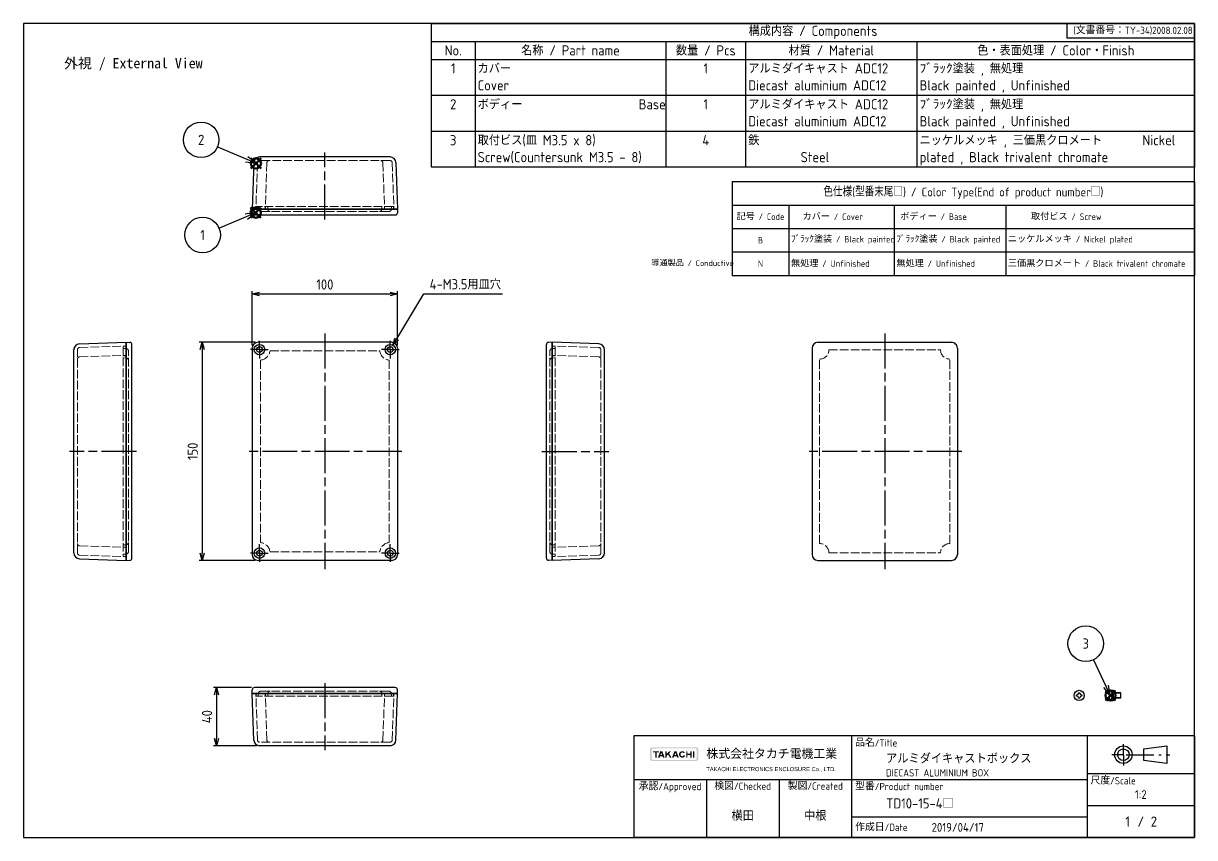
# Model space of a CAD drawing. Header units: millimetres. Extents: x 0 to 1622, y 0 to 560.
# Drawn here: x 0 to 806, y 0 to 560 of the extents above; entities that cross this region are included whole.
import ezdxf
from ezdxf.enums import TextEntityAlignment as Align

# ---------------------------------------------------------------- set-up
doc = ezdxf.new("R2010")
doc.units = ezdxf.units.MM
doc.header["$LTSCALE"] = 2
for name, pattern in [('AM_ISO02W050x2', [3.75, 3, -0.75]), ('AM_ISO08W050', [18, 12, -1.5, 3, -1.5]), ('AM_ISO08W050x2', [9, 6, -0.75, 1.5, -0.75]), ('gen7a', [6.875, 4.75, -0.875, 0.375, -0.875])]:
    doc.linetypes.add(name, pattern=pattern)
doc.layers.add('7A', color=4, linetype='gen7a')
doc.layers.add('RAHM2', color=1, linetype='Continuous')
doc.layers.add('AM_12', color=7, linetype='Continuous', lineweight=50, plot=False)
for name, color, linetype, lineweight in [('AM_5', 3, 'Continuous', 25), ('AM_7', 4, 'AM_ISO08W050', 25), ('AM_8', 1, 'Continuous', 25), ('ﾄｯﾌﾟｶﾊﾞｰ', 7, 'Continuous', 25), ('ﾄｯﾌﾟｶﾊﾞｰ0', 7, 'AM_ISO02W050x2', 13), ('ﾋﾞｽ', 8, 'Continuous', 25), ('ﾋﾞｽ0', 8, 'AM_ISO02W050x2', 13), ('ﾎﾞﾃﾞｨｰ', 2, 'Continuous', 25), ('ﾎﾞﾃﾞｨｰ0', 2, 'AM_ISO02W050x2', 13)]:
    doc.layers.add(name, color=color, linetype=linetype, lineweight=lineweight)
doc.styles.add('ACISOTS', font='isocp.shx', dxfattribs={"height": 1, "bigfont": 'extfont.shx'})
doc.styles.get("Standard").update_dxf_attribs({"font": 'ISOCP.SHX', "bigfont": 'EXTFONT.SHX'})
doc.styles.add('takachi1', font='', dxfattribs={"height": 2.5})
doc.styles.get('takachi1').set_extended_font_data('MS PGothic')
doc.dimstyles.new('AM_ISO$0', dxfattribs={"dimtxt": 3.5, "dimasz": 2.5, "dimexe": 1, "dimexo": 1, "dimgap": 1.5, "dimtad": 1, "dimdsep": 46, "dimtxsty": 'STANDARD', "dimblk": 'OPEN30', "dimcen": 0, "dimclrd": 3, "dimclre": 3, "dimclrt": 2, "dimadec": 0, "dimazin": 2, "dimtp": 0.1, "dimtm": 0.1, "dimtfac": 0.71, "dimtmove": 0, "dimatfit": 3, "dimldrblk": 'OPEN30', "dimfxl": 1, "dimlwd": -1, "dimlwe": -1, "dimarcsym": 0})
doc.dimstyles.new('AM_ISO$3', dxfattribs={"dimtxt": 3.5, "dimasz": 2.5, "dimexe": 1, "dimexo": 1, "dimgap": 1.5, "dimtad": 1, "dimtoh": 1, "dimdsep": 46, "dimtxsty": 'STANDARD', "dimblk": 'OPEN30', "dimcen": 0, "dimclrd": 3, "dimclre": 3, "dimclrt": 2, "dimadec": 0, "dimazin": 2, "dimtp": 0.1, "dimtm": 0.1, "dimtfac": 0.71, "dimtofl": 0, "dimtmove": 0, "dimatfit": 0, "dimldrblk": 'OPEN30', "dimfxl": 1, "dimlwd": -1, "dimlwe": -1, "dimarcsym": 0})

# ---------------------------------------------------------------- blocks, each defined once
blk = doc.blocks.new('TK-A3')
for p, q in [((359, 280), (359, 275)), ((359, 275), (403, 275))]:
    blk.add_line(p, q)
blk.add_lwpolyline([(0, 0), (403, 0), (403, 280), (0, 280.0000000000001)], close=True)
at = {"insert": (402.3592953827349, 276.108542987227), "char_height": 2.5, "width": 43.07840397728298, "attachment_point": 9}
blk.add_mtext('(文書番号：TY-34)2008.02.08', dxfattribs=at)
blk = doc.blocks.new('A$C0FAF06CF')
at = {"layer": 'AM_8'}
h = blk.add_hatch(color=1, dxfattribs=at)
edge = h.paths.add_edge_path()
edge.add_line((-8.013599999999968, -2.41150000000041), (8.013600000000068, -2.411500000000414))
edge.add_arc((8.013600000000054, -1.773380000000512), 0.6381199999999012, 270, 360)
edge.add_line((8.651719999999955, -1.773380000000512), (8.651719999999967, 1.773379999999486))
edge.add_arc((8.013600000000025, 1.773379999999429), 0.638119999999958, 5.1039e-12, 90.00000000000126)
edge.add_line((8.013599999999997, 2.41149999999939), (-8.013599999999997, 2.411499999999387))
edge.add_arc((-8.013600000000025, 1.773379999999436), 0.638119999999951, 89.99999999999682, 179.9999999999955)
edge.add_line((-8.651719999999983, 1.773379999999486), (-8.651719999999983, -1.773380000000505))
edge.add_arc((-8.013600000000025, -1.773380000000457), 0.638119999999951, 180.0000000000043, 270.0000000000045)
edge = h.paths.add_edge_path(flags=16)
edge.add_line((-7.47193999999996, 2.092439999999486), (7.471940000000017, 2.092439999999479))
edge.add_arc((7.471940000000046, 1.550779999999479), 0.5416600000000003, 7.958078640513122e-13, 90.00000000000148, ccw=False)
edge.add_line((8.013600000000025, 1.550779999999486), (8.013600000000025, -1.550780000000505))
edge.add_arc((7.471940000000017, -1.550780000000502), 0.5416600000000074, 270, 359.99999999999966, ccw=False)
edge.add_line((7.471940000000017, -2.092440000000506), (-7.47193999999996, -2.092440000000513))
edge.add_arc((-7.47193999999996, -1.550780000000505), 0.5416600000000074, 180, 270, ccw=False)
edge.add_line((-8.013599999999968, -1.550780000000505), (-8.013599999999968, 1.550779999999486))
edge.add_arc((-7.47193999999996, 1.550779999999486), 0.5416600000000003, 90, 180, ccw=False)
for points in [[(-5.453699999999969, 0.5935999999994924), (-5.453699999999969, 1.038799999999492), (-7.531299999999987, 1.038799999999492), (-7.531299999999987, 0.5935999999994924), (-6.759619999999983, 0.5935999999994924), (-6.759619999999983, -1.224300000000516), (-6.225379999999972, -1.224300000000516), (-6.225379999999972, 0.5935999999994924)], [(-3.146079999999983, 1.038799999999492), (-3.146079999999983, -1.224300000000516), (-2.671199999999942, -1.224300000000516), (-2.671199999999942, -0.6184186206901412), (-2.193432261217481, -0.1027759420753025), (-1.520149446800417, -1.224300000000516), (-0.9571799999999939, -1.224300000000516), (-1.851807874889658, 0.2659306476478651), (-1.135707252964408, 1.038799999999492), (-1.788279380580377, 1.038799999999492), (-2.671199999999942, 0.085886028951558), (-2.671199999999942, 1.038799999999492)], [(4.304715008555604, 1.038799999999492), (4.304715008555604, -1.224300000000516), (4.775885008555576, -1.224300000000516), (4.775885008555576, -0.315350000000512), (5.829525008555606, -0.315350000000512), (5.829525008555606, -1.224300000000516), (6.300695008555578, -1.224300000000516), (6.300695008555578, 1.038799999999492), (5.829525008555606, 1.038799999999492), (5.829525008555606, 0.1298499999994878), (4.775885008555576, 0.1298499999994878), (4.775885008555576, 1.038799999999492)], [(7.280135008555589, -1.224300000000516), (7.280135008555589, 1.038799999999492), (6.805255008555604, 1.038799999999492), (6.805255008555604, -1.224300000000516)]]:
    blk.add_hatch(color=1, dxfattribs=at).paths.add_polyline_path(points)
h = blk.add_hatch(color=1, dxfattribs=at)
h.paths.add_polyline_path([(-5.264049114754044, -1.224300000000516), (-5.084217508196672, -0.734580000000511), (-4.161102491803262, -0.734580000000511), (-3.981270885245876, -1.224300000000516), (-3.420619999999971, -1.224300000000516), (-4.251659999999958, 1.038799999999492), (-4.993659999999977, 1.038799999999492), (-5.82469999999995, -1.224300000000516)])
h.paths.add_polyline_path([(-4.332759934426206, -0.2671200000005083), (-4.912560065573728, -0.2671200000005083), (-4.622659999999967, 0.5223399999994971)], flags=16)
h = blk.add_hatch(color=1, dxfattribs=at)
h.paths.add_polyline_path([(-0.1961891147540484, -1.224300000000516), (-0.0163575081966769, -0.734580000000511), (0.9067575081967476, -0.734580000000511), (1.086589114754119, -1.224300000000516), (1.64724000000001, -1.224300000000516), (0.8162000000000375, 1.038799999999492), (0.0742000000000189, 1.038799999999492), (-0.7568399999999543, -1.224300000000516)])
h.paths.add_polyline_path([(0.7351000655737892, -0.2671200000005083), (0.1552999344262673, -0.2671200000005083), (0.4452000000000283, 0.5223399999994971)], flags=16)
h = blk.add_hatch(color=1, dxfattribs=at)
edge = h.paths.add_edge_path()
edge.add_ellipse((2.878960000000006, -0.0927500000005264), major_axis=(0, 0.7271600000000495), ratio=0.8673469387754511, start_angle=308.5505407908052, end_angle=246.5820184016549)
edge.add_line((3.469375036740871, -0.3484654247793539), (3.94113500855559, -0.5527900000005097))
edge.add_arc((2.878960000000006, -0.0927500000005122), 1.157520000000026, 38.550540790803325, 336.58201840165333, ccw=False)
edge.add_line((3.784208621486186, 0.6286219454599618), (3.397792961318373, 0.3206961337928842))
blk = doc.blocks.new('TK-仕様書(和英併記)NEW')
for p, q in [((0, 35), (-193, 35)), ((-193, 35), (-193, 0)), ((-118, 35), (-118, 0)), ((-37, 35), (-37, 0)), ((0, 35), (0, 0)), ((-17.5, 30.5), (-9.5, 31.5)), ((-17.5, 26.5), (-17.5, 30.5)), ((-9.5, 31.5), (-9.5, 25.5)), ((-9.5, 25.5), (-17.5, 26.5)), ((-37, 22), (0, 22)), ((-193, 19.99999999999993), (-37, 19.99999999999993)), ((-168.0000000000001, 19.99999999999993), (-168, 0)), ((-143.0000000000001, 19.99999999999993), (-143, 0)), ((-37, 11), (0, 11)), ((-37.00000000000012, 7), (-118, 7)), ((0, 0), (-193, 0))]:
    blk.add_line(p, q)
for radius in [3, 2]:
    blk.add_circle((-24.5, 28.5), radius)
at = {"layer": '7A'}
for p, q in [((-24.5, 28.5), (-28.5, 28.5)), ((-24.5, 28.5), (-24.5, 32.07478664473149)), ((-24.5, 28.5), (-24.5, 24.78991724228479)), ((-23.5, 28.5), (-8.5, 28.5))]:
    blk.add_line(p, q, dxfattribs=at)
at = {"xscale": 0.9599999999999999, "yscale": 0.9599999999999999, "zscale": 0.9599999999999999}
blk.add_blockref('A$C0FAF06CF', (-179.073778946163, 28.68781725888325), dxfattribs=at)
at = {"attachment_point": 4}
for s, insert, char_height, width in [('{\\fMS Gothic|b0|i0|c128|p49;株式会社タカチ電機工業}', (-167.9945135240808, 28.68781725888325), 3, 42.88159814155517), ('{\\fArial|b0|i0|c128|p34;TAKACHI ELECTRONICS ENCLOSURE Co., LTD.}', (-167.9945135240808, 23.41115279672572), 1.399999999999999, 44.44830780058135)]:
    blk.add_mtext(s, dxfattribs=dict(at, insert=insert, char_height=char_height, width=width))
for tag, height, p in [('品名', 3.5, (-106.1561493930892, 27.24999999999994)), ('TITLE', 2.5, (-106.1561493930892, 22.24999999999994)), ('型番', 3.5, (-106.1391682485609, 11.75))]:
    blk.add_attdef(tag, text='', height=height).set_placement(p, align=Align.MIDDLE_LEFT)
for tag, height, p in [('GEN-TITLE-SCA', 3, (-18.5, 14.79266317345349)), ('承認', 3.5, (-180.7195176573868, 7.729076668239944)), ('検図', 3.5, (-155.5000000000001, 7.72907666823994)), ('製図', 3.5, (-130.5000000000001, 7.72907666823994)), ('GEN-TITLE-DAT', 3, (-81.5, 3.5)), ('ページNO.', 3.5, (-23, 5.5)), ('総ページ数', 3.5, (-14, 5.5))]:
    blk.add_attdef(tag, text='', height=height).set_placement(p, align=Align.MIDDLE)
at = {"layer": 'RAHM2', "char_height": 2.5}
for s, insert, width, attachment_point in [('品名/Title', (-116.8002551371314, 33.80103540727967), 90, 1), ('尺度/Scale', (-35.80025513713144, 20.80103540727967), 20, 1), ('承認/Approved', (-180.5000000000001, 18.8010354072796), 22.21535073038012, 2), ('検図/Checked', (-155.5, 18.92584712714763), 19.85268515870859, 2), ('製図/Created', (-130.5, 18.95800561859732), 19.44564691649168, 2), ('型番/Product number', (-116.8002551371314, 18.80103540727961), 90, 1), ('作成日/Date', (-116.8002551371314, 3.5), 17.84866863742184, 4)]:
    blk.add_mtext(s, dxfattribs=dict(at, insert=insert, width=width, attachment_point=attachment_point))
at = {"layer": 'RAHM2', "color": 0, "insert": (-18.5, 5.5), "char_height": 3.5, "width": 4.469919821818734, "attachment_point": 5}
blk.add_mtext('/', dxfattribs=at)
blk = doc.blocks.new('A$C731F1CA9')
at = {"layer": 'ﾋﾞｽ'}
for p, q in [((-1.800000000000011, 0.4090909090909065), (-1.554545454545461, 0.4090909090909065)), ((-1.800000000000068, -0.4090909090909065), (-1.800000000000068, 0.4090909090908781)), ((-0.4090909090908781, 1.554545454545461), (-0.4090909090908781, 1.800000000000039)), ((-0.409090909090935, 1.800000000000039), (0.4090909090908781, 1.800000000000039)), ((0.4090909090908781, 1.800000000000039), (0.4090909090908781, 1.554545454545547)), ((1.554545454545404, 0.4090909090909065), (1.800000000000011, 0.4090909090909065)), ((1.799999999999954, 0.409090909090935), (1.799999999999954, -0.4090909090909065)), ((-1.554545454545404, -0.4090909090909065), (-1.800000000000068, -0.4090909090909065)), ((-0.4090909090908781, -1.799999999999926), (-0.4090909090908781, -1.554545454545433)), ((0.4090909090908781, -1.800000000000039), (-0.4090909090908781, -1.800000000000039)), ((0.4090909090908781, -1.554545454545433), (0.4090909090908781, -1.800000000000039)), ((1.799999999999954, -0.4090909090909065), (1.554545454545461, -0.4090909090909065))]:
    blk.add_line(p, q, dxfattribs=at)
blk.add_circle((0, 0), 3.5, dxfattribs=at)
for centre, start, end in [((-1.554545454545461, 1.554545454545461), 270, 0), ((1.554545454545404, 1.554545454545461), 180, 270), ((-1.554545454545404, -1.554545454545433), 0, 90), ((1.554545454545461, -1.554545454545433), 90, 180)]:
    blk.add_arc(centre, 1.145454545454539, start, end, dxfattribs=at)
blk = doc.blocks.new('A$C03374D40')
at = {"layer": 'ﾋﾞｽ'}
for p, q in [((0, 3.5), (0, -3.5)), ((0, 3.5), (0.25, 3.5)), ((2.212132034355818, 1.537867965644039), (0.2499999999999432, 3.5)), ((0.25, -3.5), (0.2499999999999432, 3.5)), ((2, 1.75), (2, -1.75)), ((3, 1.750000000000028), (2.333101622575156, 1.46418640967515)), ((8, 1.749999999999971), (3, 1.750000000000028)), ((3, -1.75), (3, 1.750000000000028)), ((7.999999999999943, -1.750000000000014), (8, 1.749999999999971)), ((0, -3.499999999999985), (0.2499999999999432, -3.500000000000014)), ((0.2499999999999432, -3.499999999999985), (2.212132034355818, -1.537867965644025)), ((2.333101622575327, -1.464186409675193), (3, -1.75)), ((3, -1.75), (8, -1.75))]:
    blk.add_line(p, q, dxfattribs=at)
for centre, start, end in [((2.424264068711806, 1.750000000000014), 224.9999999999989, 269.9999999999902), ((2.424264068711806, -1.750000000000099), 90.00000000000978, 134.9999999999908)]:
    blk.add_arc(centre, 0.3, start, end, dxfattribs=at)
at = {"layer": 'ﾋﾞｽ0'}
for p, q in [((2.42426406871175, 1.450000000000002), (8, 1.450000000000002)), ((2.42426406871175, -1.450000000000002), (8, -1.450000000000002))]:
    blk.add_line(p, q, dxfattribs=at)
blk = doc.blocks.new('*S35')
at = {"layer": 'AM_12', "color": 4}
for p, q in [((156.3887268324847, 426.3905305475173), (163.3887268324847, 433.3905305475172)), ((156.3887268324847, 433.3905305475172), (163.3887268324847, 426.3905305475173))]:
    blk.add_line(p, q, dxfattribs=at)
blk.add_circle((159.8887268324847, 429.8905305475172), 3.5, dxfattribs=at)
blk = doc.blocks.new('*S36')
at = {"layer": 'AM_12', "color": 4}
for p, q in [((156.5236622839261, 460.237488434875), (163.5236622839261, 467.2374884348751)), ((156.5236622839261, 467.2374884348751), (163.5236622839261, 460.237488434875))]:
    blk.add_line(p, q, dxfattribs=at)
blk.add_circle((160.0236622839261, 463.7374884348751), 3.5, dxfattribs=at)
blk = doc.blocks.new('*S37')
at = {"layer": 'AM_12', "color": 4}
for p, q in [((744.6522375736558, 94.21092567018741), (751.6522375736558, 101.2109256701874)), ((744.6522375736558, 101.2109256701874), (751.6522375736558, 94.21092567018741))]:
    blk.add_line(p, q, dxfattribs=at)
blk.add_circle((748.1522375736558, 97.7109256701874), 3.5, dxfattribs=at)
blk = doc.blocks.new('*S38')
at = {"color": 7}
for p, q in [((280.7908862406094, 560), (806, 560)), ((280.7908862406094, 461.2), (280.7908862406094, 560)), ((806, 560), (806, 461.2)), ((806, 461.2), (280.7908862406094, 461.2))]:
    blk.add_line(p, q, dxfattribs=at)
at = {"color": 1}
for p, q in [((280.7908862406094, 547.6499999999999), (806, 547.6499999999999)), ((310.7908862406093, 547.6499999999999), (310.7908862406093, 535.3)), ((442.2128336795845, 547.6499999999999), (442.2128336795845, 535.3)), ((497.0345603041336, 547.6499999999999), (497.0345603041336, 535.3)), ((614.938818850032, 547.6499999999999), (614.938818850032, 535.3)), ((280.7908862406094, 535.3), (806, 535.3)), ((310.7908862406093, 535.3), (310.7908862406093, 510.6)), ((442.2128336795845, 535.3), (442.2128336795845, 510.6)), ((497.0345603041336, 535.3), (497.0345603041336, 510.6)), ((614.938818850032, 535.3), (614.938818850032, 510.6)), ((280.7908862406094, 510.6), (806, 510.6)), ((310.7908862406093, 510.6), (310.7908862406093, 485.8999999999999)), ((442.2128336795845, 510.6), (442.2128336795845, 485.8999999999999)), ((497.0345603041336, 510.6), (497.0345603041336, 485.8999999999999)), ((614.938818850032, 510.6), (614.938818850032, 485.8999999999999)), ((280.7908862406094, 485.8999999999999), (806, 485.8999999999999)), ((310.7908862406093, 485.8999999999999), (310.7908862406093, 461.2)), ((442.2128336795845, 485.8999999999999), (442.2128336795845, 461.2)), ((497.0345603041336, 485.8999999999999), (497.0345603041336, 461.2)), ((614.938818850032, 485.8999999999999), (614.938818850032, 461.2))]:
    blk.add_line(p, q, dxfattribs=at)
at = {"color": 2, "insert": (543.3954431203045, 553.825), "char_height": 7, "attachment_point": 5, "style": 'ACISOTS'}
blk.add_mtext('構成内容 / Components', dxfattribs=at)
at = {"color": 2, "char_height": 7, "style": 'ACISOTS'}
for s, insert, width, attachment_point in [('No.', (295.7908862406093, 544.95), 26.4, 2), ('名称 / Part name', (376.5018599600969, 544.95), 127.8219474389751, 2), ('数量 / Pcs', (469.6236969918591, 544.95), 51.22172662454923, 2), ('材質 / Material', (555.9866895770828, 544.95), 114.3042585458983, 2), ('色・表面処理 / Color・Finish', (710.4694094250159, 544.95), 187.4611811499679, 2), ('1', (295.7908862406093, 532.6), 26.4, 2), ('カバー                       Cover', (312.5908862406094, 532.6), 127.8219474389751, 1), ('1', (469.6236969918591, 532.6), 51.22172662454923, 2), ('アルミダイキャスト ADC12  Diecast aluminium ADC12', (498.8345603041337, 532.6), 114.3042585458983, 1), ('ﾌﾞﾗｯｸ塗装 , 無処理                         Black painted , Unfinished', (616.738818850032, 532.6), 187.4611811499679, 1), ('2', (295.7908862406093, 507.8999999999999), 26.4, 2), ('ボディー                    Base', (312.5908862406094, 507.8999999999999), 127.8219474389751, 1), ('1', (469.6236969918591, 507.8999999999999), 51.22172662454923, 2), ('アルミダイキャスト ADC12  Diecast aluminium ADC12', (498.8345603041337, 507.8999999999999), 114.3042585458983, 1), ('ﾌﾞﾗｯｸ塗装 , 無処理                         Black painted , Unfinished', (616.738818850032, 507.8999999999999), 187.4611811499679, 1), ('取付ビス(皿 M3.5 x 8)         Screw(Countersunk M3.5 - 8)', (312.5908862406094, 483.1999999999999), 127.8219474389751, 1), ('鉄                                    Steel', (498.8345603041337, 483.1999999999999), 114.3042585458983, 1), ('ニッケルメッキ , 三価黒クロメート\u3000     Nickel plated , Black trivalent chromate', (616.738818850032, 483.1999999999999), 187.4611811499679, 1), ('3', (295.7908862406093, 483.1999999999999), 26.4, 2), ('4', (469.6236969918591, 483.1999999999999), 51.22172662454923, 2)]:
    blk.add_mtext(s, dxfattribs=dict(at, insert=insert, width=width, attachment_point=attachment_point))
blk = doc.blocks.new('*T18')
at = {"color": 0, "linetype": 'ByBlock', "lineweight": -2}
for p, q in [((0, 0), (318.2464518368874, 0)), ((0, 0), (0, -64.5)), ((318.2464518368874, 0), (318.2464518368874, -64.5)), ((0, -16.125), (318.2464518368874, -16.125)), ((39, -16.125), (39, -64.5)), ((111.5105810631917, -16.125), (111.5105810631917, -64.5)), ((188.2464518368874, -16.125), (188.2464518368874, -64.5)), ((0, -32.25), (318.2464518368874, -32.25)), ((0, -48.375), (318.2464518368874, -48.375)), ((0, -64.5), (318.2464518368874, -64.5))]:
    blk.add_line(p, q, dxfattribs=at)
at = {"color": 0}
for s, insert, char_height, width, attachment_point in [('{\\C2;色仕様(型番末尾□) / Color Type(End of product number□)\\P}', (159.1232259184437, -8.0625), 6, 315.2464518368875, 5), ('{\\C2;記号 / Code}', (19.5, -24.1875), 4.5, 36, 5), ('   {\\C2;カバー / Cover}', (40.49999999999999, -24.1875), 4.5, 69.5105810631917, 4), (' {\\C2;ボディー / Base}', (113.0105810631917, -24.1875), 4.5, 73.73587077369575, 4), ('      {\\C2;取付ビス / Screw}', (189.7464518368874, -24.1875), 4.5, 127, 4), ('{\\C2;B}', (19.5, -40.3125), 4.5, 36, 5), ('{\\C2;ﾌﾞﾗｯｸ塗装 / Black painted}', (40.49999999999999, -40.3125), 4.5, 69.5105810631917, 4), ('{\\C2;ﾌﾞﾗｯｸ塗装 / Black painted}', (113.0105810631917, -40.3125), 4.5, 73.73587077369575, 4), ('{\\C2;ニッケルメッキ / Nickel plated}', (189.7464518368874, -40.3125), 4.5, 127, 4), ('{\\C2;N}', (19.5, -56.4375), 4.5, 36, 5), ('{\\C2;無処理 / Unfinished}', (40.49999999999999, -56.4375), 4.5, 69.5105810631917, 4), ('{\\C2;無処理 / Unfinished       }', (113.0105810631917, -56.4375), 4.5, 73.73587077369575, 4), ('{\\C2;三価黒クロメート / Black trivalent chromate}', (189.7464518368874, -56.4375), 4.5, 127, 4)]:
    blk.add_mtext(s, dxfattribs=dict(at, insert=insert, char_height=char_height, width=width, attachment_point=attachment_point))
blk = doc.blocks.new('*S39')
at = {"layer": 'AM_5', "color": 3, "linetype": 'Continuous'}
for p, q in [((159.8792288701097, 429.8836700930064), (152.7000086476455, 428.8953186119927)), ((153.4280130730389, 427.1667205646523), (159.8792288701097, 429.8836700930064)), ((154.1560174984322, 425.438122517312), (159.8792288701097, 429.8836700930064))]:
    blk.add_line(p, q, dxfattribs=at)
at = {"layer": 'AM_5', "color": 3}
blk.add_line((134.5943272746325, 419.2348554160114), (153.4280130730389, 427.1667205646523), dxfattribs=at)
blk.add_circle((123.3046996297585, 414.4801937413917), 12.25, dxfattribs=at)
at = {"layer": 'AM_5', "color": 7, "insert": (123.3046996297585, 414.4801937413917), "char_height": 7, "attachment_point": 5, "style": 'ACISOTS'}
blk.add_mtext('1', dxfattribs=at)
blk = doc.blocks.new('*S40')
at = {"layer": 'AM_5', "color": 3}
blk.add_line((133.6019848535253, 475.1361379878194), (153.6758235986605, 466.5691324288661), dxfattribs=at)
at = {"layer": 'AM_5', "color": 3, "linetype": 'Continuous'}
for p, q in [((160.1140197986306, 463.8214734815638), (154.4120565879864, 468.2942418857091)), ((152.9395906093346, 464.8440229720231), (160.1140197986306, 463.8214734815638)), ((153.6758235986605, 466.5691324288661), (160.1140197986306, 463.8214734815638))]:
    blk.add_line(p, q, dxfattribs=at)
at = {"layer": 'AM_5', "color": 3}
blk.add_circle((122.3351415035777, 479.9445411455986), 12.25, dxfattribs=at)
at = {"layer": 'AM_5', "color": 7, "insert": (122.3351415035777, 479.9445411455986), "char_height": 7, "attachment_point": 5, "style": 'ACISOTS'}
blk.add_mtext('2', dxfattribs=at)
blk = doc.blocks.new('*S41')
at = {"layer": 'AM_5', "color": 3}
blk.add_line((736.3352732191408, 122.3282428286081), (744.9657367344103, 104.0656764827472), dxfattribs=at)
at = {"layer": 'AM_5', "color": 3, "linetype": 'Continuous'}
for p, q in [((747.9566151851718, 97.73680248394066), (746.6615533960025, 104.8670799410172)), ((743.269920072818, 103.2642730244772), (747.9566151851718, 97.73680248394066)), ((744.9657367344103, 104.0656764827472), (747.9566151851718, 97.73680248394066))]:
    blk.add_line(p, q, dxfattribs=at)
at = {"layer": 'AM_5', "color": 3}
blk.add_circle((731.1012359303081, 133.4037723265196), 12.25, dxfattribs=at)
at = {"layer": 'AM_5', "color": 7, "insert": (731.1012359303081, 133.4037723265196), "char_height": 7, "attachment_point": 5, "style": 'ACISOTS'}
blk.add_mtext('3', dxfattribs=at)
blk = doc.blocks.new('_Open30')
at = {"color": 0, "linetype": 'ByBlock', "lineweight": -2}
for p, q in [((-1, 0.26794919), (0, 0)), ((0, 0), (-1, -0.26794919)), ((0, 0), (-1, 0))]:
    blk.add_line(p, q, dxfattribs=at)
blk = doc.blocks.new('*D19')
at = {"layer": 'AM_5', "color": 3}
for p, q in [((256.8921227426847, 343.0270061772743), (275.6110726736047, 374.086034004424)), ((275.6110726736047, 374.086034004424), (329.5944060069381, 374.086034004424))]:
    blk.add_line(p, q, dxfattribs=at)
at = {"layer": 'Defpoints', "color": 0}
for p in [(254.3111802744145, 338.7446311381775), (250.5946231201054, 332.578011081878)]:
    blk.add_point(p, dxfattribs=at)
at = {"layer": 'AM_5', "color": 3, "xscale": 5, "yscale": 5, "zscale": 5, "rotation": 238.9230713101879}
blk.add_blockref('_Open30', (254.3111802744145, 338.7446311381775), dxfattribs=at)
at = {"layer": 'AM_5', "color": 2, "insert": (304.1027393402714, 380.5860340044241), "char_height": 7, "attachment_point": 5}
blk.add_mtext('4-M3.5用皿穴', dxfattribs=at)
blk = doc.blocks.new('*D20')
at = {"layer": 'AM_5', "color": 3}
for p, q in [((157.4529016972596, 338.6613211100276), (157.4529016972596, 375.9254263800362)), ((162.4529016972596, 373.9254263800362), (252.4529016972597, 373.9254263800362)), ((257.4529016972597, 338.6613211100276), (257.4529016972597, 375.9254263800362))]:
    blk.add_line(p, q, dxfattribs=at)
at = {"layer": 'Defpoints', "color": 0}
for p in [(257.4529016972597, 373.9254263800362), (157.4529016972596, 336.6613211100276), (257.4529016972597, 336.6613211100276)]:
    blk.add_point(p, dxfattribs=at)
at = {"layer": 'AM_5', "color": 3, "xscale": 5, "yscale": 5, "zscale": 5, "rotation": 180}
blk.add_blockref('_Open30', (157.4529016972596, 373.9254263800362), dxfattribs=at)
at = {"layer": 'AM_5', "color": 3, "xscale": 5, "yscale": 5, "zscale": 5}
blk.add_blockref('_Open30', (257.4529016972597, 373.9254263800362), dxfattribs=at)
at = {"layer": 'AM_5', "color": 2, "insert": (207.4529016972597, 380.4254263800363), "char_height": 7, "attachment_point": 5}
blk.add_mtext('100', dxfattribs=at)
blk = doc.blocks.new('*D21')
at = {"layer": 'AM_5', "color": 3}
for p, q in [((159.4529016972597, 340.6613211100275), (121.0053867337324, 340.6613211100276)), ((123.0053867337324, 335.6613211100276), (123.0053867337323, 195.6613211100275)), ((159.4529016972597, 190.6613211100275), (121.0053867337324, 190.6613211100275))]:
    blk.add_line(p, q, dxfattribs=at)
at = {"layer": 'Defpoints', "color": 0}
for p in [(161.4529016972596, 340.6613211100275), (123.0053867337323, 190.6613211100275), (161.4529016972596, 190.6613211100275)]:
    blk.add_point(p, dxfattribs=at)
at = {"layer": 'AM_5', "color": 3, "xscale": 5, "yscale": 5, "zscale": 5}
for p, rotation in [((123.0053867337324, 340.6613211100276), 90), ((123.0053867337323, 190.6613211100275), 270)]:
    blk.add_blockref('_Open30', p, dxfattribs=dict(at, rotation=rotation))
at = {"layer": 'AM_5', "color": 2, "insert": (116.5053867337323, 265.6613211100276), "char_height": 7, "attachment_point": 5, "rotation": 90}
blk.add_mtext('150', dxfattribs=at)
blk = doc.blocks.new('*D22')
at = {"layer": 'AM_5', "color": 3}
for p, q in [((156.9967678516459, 103.1537022105052), (130.872227394185, 103.1537022105052)), ((132.872227394185, 98.15370221050523), (132.872227394185, 68.1537022105047)), ((160.5728044981909, 63.15370221050471), (130.8722273941849, 63.15370221050472))]:
    blk.add_line(p, q, dxfattribs=at)
at = {"layer": 'Defpoints', "color": 0}
for p in [(158.9967678516459, 103.1537022105052), (132.8722273941849, 63.15370221050472), (162.5728044981909, 63.15370221050471)]:
    blk.add_point(p, dxfattribs=at)
at = {"layer": 'AM_5', "color": 3, "xscale": 5, "yscale": 5, "zscale": 5}
for p, rotation in [((132.872227394185, 103.1537022105052), 90), ((132.8722273941849, 63.15370221050472), 270)]:
    blk.add_blockref('_Open30', p, dxfattribs=dict(at, rotation=rotation))
at = {"layer": 'AM_5', "color": 2, "insert": (126.3722273941849, 83.15370221050497), "char_height": 7, "attachment_point": 5, "rotation": 90}
blk.add_mtext('40', dxfattribs=at)

msp = doc.modelspace()

# ---------------------------------------------------------------- linework, layer by layer
for p, q in [((487.7535481631126, 451.1999999999999), (806, 451.1999999999999)), ((487.7535481631126, 451.1999999999999), (487.7535481631126, 386.7)), ((806, 386.7), (806, 451.1999999999999)), ((487.7535481631126, 386.7), (806, 386.7))]:
    msp.add_line(p, q)
at = {"layer": 'AM_7'}
for p, q in [((207.4529016972597, 425.1689400095501), (207.4529016972597, 471.1689400095501)), ((207.4529016972597, 346.6613211100275), (207.4529016972597, 184.6613211100275)), ((592.7306033944751, 346.6613211100276), (592.7306033944751, 184.6613211100276)), ((592.7306033944751, 346.6613211100275), (592.7306033944751, 184.6613211100276)), ((77.70871436762035, 265.6613211100275), (31.70871436762036, 265.6613211100278)), ((260.4529016972597, 265.6613211100275), (154.4529016972596, 265.6613211100275)), ((356.881454054957, 265.6613211100275), (402.881454054957, 265.6613211100278)), ((645.7306033944751, 265.6613211100275), (539.7306033944751, 265.6613211100275)), ((207.4529016972597, 106.1537022105049), (207.4529016972597, 60.15370221050495))]:
    msp.add_line(p, q, dxfattribs=at)
at = {"layer": 'AM_7', "linetype": 'AM_ISO08W050x2'}
for p, q in [((162.4529016972599, 335.6613211100277), (162.4529016972599, 341.7445671459528)), ((252.4529016972597, 335.6613211100277), (252.4529016972597, 341.7445671459528)), ((162.4529016972599, 335.6613211100277), (156.3696556613347, 335.6613211100277)), ((162.4529016972599, 335.6613211100277), (168.536147733185, 335.6613211100277)), ((162.4529016972599, 335.6613211100277), (162.4529016972599, 329.5780750741025)), ((252.4529016972597, 335.6613211100277), (246.3696556613345, 335.6613211100277)), ((252.4529016972597, 335.6613211100277), (258.5361477331848, 335.6613211100277)), ((252.4529016972597, 335.6613211100277), (252.4529016972597, 329.5780750741025)), ((162.4529016972599, 195.6613211100274), (162.4529016972599, 201.7445671459526)), ((252.4529016972597, 195.6613211100274), (252.4529016972597, 201.7445671459526)), ((162.4529016972599, 195.6613211100274), (156.3696556613347, 195.6613211100274)), ((162.4529016972599, 195.6613211100274), (168.536147733185, 195.6613211100274)), ((162.4529016972599, 195.6613211100274), (162.4529016972599, 189.5780750741022)), ((252.4529016972597, 195.6613211100274), (246.3696556613345, 195.6613211100274)), ((252.4529016972597, 195.6613211100274), (258.5361477331848, 195.6613211100274)), ((252.4529016972597, 195.6613211100274), (252.4529016972597, 189.5780750741022))]:
    msp.add_line(p, q, dxfattribs=at)
at = {"layer": 'ﾄｯﾌﾟｶﾊﾞｰ'}
for p, q in [((257.4529016972596, 432.1689400095473), (157.4529016972596, 432.1689400095498)), ((157.4529016972596, 432.1689400095498), (157.4969963089113, 429.6427613998938)), ((255.9090355428734, 428.1689400095498), (158.9967678516459, 428.16894000955)), ((257.4529016972597, 432.1689400095498), (257.408807085608, 429.6427613998938)), ((70.7087143676207, 190.6613211100276), (70.7087143676199, 340.6613211100275)), ((70.7087143676199, 340.6613211100275), (73.23489297727588, 340.6172264983759)), ((74.70871436762036, 192.2051872644138), (74.70871436762059, 339.1174549556413)), ((253.4529016972597, 340.6613211100275), (161.4529016972596, 340.6613211100275)), ((359.881454054957, 192.2051872644138), (359.8814540549568, 339.1174549556413)), ((363.8814540549574, 340.6613211100275), (361.3552754453015, 340.6172264983759)), ((363.8814540549566, 190.6613211100276), (363.8814540549574, 340.6613211100275)), ((157.4529016972596, 336.6613211100276), (157.4529016972596, 194.6613211100275)), ((257.4529016972597, 336.6613211100276), (257.4529016972597, 194.6613211100275)), ((70.70871436761871, 190.6613211100276), (73.23489297727468, 190.7054157216792)), ((253.4529016972597, 190.6613211100275), (161.4529016972596, 190.6613211100275)), ((363.8814540549586, 190.6613211100276), (361.3552754453027, 190.7054157216792)), ((157.4529016972596, 99.15370221050523), (157.4969963089113, 101.6798808201612)), ((257.4529016972596, 99.15370221050772), (157.4529016972596, 99.15370221050523)), ((255.9090355428734, 103.1537022105052), (158.9967678516459, 103.153702210505)), ((257.4529016972597, 99.15370221050523), (257.408807085608, 101.6798808201612))]:
    msp.add_line(p, q, dxfattribs=at)
for centre, radius in [((162.4529016972599, 335.6613211100274), 3.6), ((252.4529016972597, 335.6613211100274), 3.6), ((162.4529016972599, 335.6613211100277), 2), ((252.4529016972597, 335.6613211100277), 2), ((162.4529016972599, 195.6613211100276), 3.6), ((162.4529016972599, 195.6613211100274), 2), ((252.4529016972597, 195.6613211100276), 3.6), ((252.4529016972597, 195.6613211100274), 2)]:
    msp.add_circle(centre, radius, dxfattribs=at)
for centre, radius, start, end in [((158.9967678516459, 429.6689400095498), 1.5, 181.0000000000017, 270), ((255.9090355428734, 429.6689400095498), 1.5, 270, 358.9999999999982), ((73.2087143676199, 339.1174549556413), 1.5, 7e-15, 88.99999999999822), ((161.4529016972596, 336.6613211100276), 4, 90, 180), ((253.4529016972597, 336.6613211100276), 4, 0, 90), ((361.3814540549574, 339.1174549556413), 1.5, 91.00000000000178, 180), ((161.4529016972596, 194.6613211100275), 4, 180, 270), ((253.4529016972597, 194.6613211100275), 4, 270, 0), ((73.20871436761875, 192.2051872644138), 1.5, 271.0000000000018, 7e-15), ((361.3814540549586, 192.2051872644138), 1.5, 180, 268.9999999999991), ((158.9967678516459, 101.6537022105052), 1.5, 90, 178.9999999999982), ((255.9090355428734, 101.6537022105052), 1.5, 1.000000000001761, 90)]:
    msp.add_arc(centre, radius, start, end, dxfattribs=at)
at = {"layer": 'ﾄｯﾌﾟｶﾊﾞｰ0'}
for p, q in [((160.1525593550552, 432.1689400095498), (160.1525593550552, 433.8689400095497)), ((254.4532440394641, 434.1689400095497), (160.4525593550552, 434.1689400095503)), ((161.6525593550552, 434.1689400095498), (161.7614891304863, 432.0904360751854)), ((251.6463699619012, 430.6689400095499), (163.2594334326181, 430.6689400095503)), ((166.6529016972595, 432.1689400095498), (166.6529016972595, 433.8689400095497)), ((168.2618314726906, 432.0904360751856), (168.1529016972595, 434.1689400095498)), ((246.6439719218288, 432.0904360751856), (246.7529016972599, 434.1689400095498)), ((253.2532440394641, 434.1689400095498), (253.144314264033, 432.0904360751854)), ((254.7532440394641, 432.1689400095498), (254.7532440394641, 433.8689400095497)), ((68.70871436762081, 337.661663452232), (68.7087143676194, 193.6609787678231)), ((68.7087143676199, 336.461663452232), (70.78721830198424, 336.3527336768009)), ((70.7087143676199, 337.9616634522319), (69.00871436761986, 337.9616634522319)), ((70.7087143676199, 331.4613211100277), (69.00871436761986, 331.4613211100277)), ((72.20871436762025, 196.467852845386), (72.20871436762059, 334.8547893746691)), ((169.7089336707283, 334.8616634522317), (245.196869723791, 334.8616634522317)), ((362.3814540549571, 196.467852845386), (362.3814540549568, 334.8547893746691)), ((365.8814540549574, 336.461663452232), (363.8029501205931, 336.3527336768009)), ((363.8814540549574, 337.9616634522319), (365.5814540549575, 337.9616634522319)), ((363.8814540549574, 331.4613211100277), (365.5814540549575, 331.4613211100277)), ((365.8814540549565, 337.661663452232), (365.8814540549579, 193.6609787678231)), ((70.78721830198401, 329.8523913345966), (68.7087143676199, 329.9613211100277)), ((163.2529016972599, 328.4056314787632), (163.2529016972599, 202.9170107412919)), ((251.6529016972598, 328.4056314787631), (251.6529016972598, 202.9170107412919)), ((363.8029501205933, 329.8523913345966), (365.8814540549574, 329.9613211100277)), ((70.78721830198299, 201.4702508854585), (68.70871436761888, 201.3613211100274)), ((68.70871436761877, 194.8609787678232), (70.7872183019831, 194.9699085432542)), ((70.70871436761888, 199.8613211100274), (69.00871436761884, 199.8613211100274)), ((169.7089336707283, 196.4609787678233), (245.196869723791, 196.4609787678233)), ((363.8029501205943, 201.4702508854585), (365.8814540549585, 201.3613211100274)), ((365.8814540549585, 194.8609787678232), (363.8029501205942, 194.9699085432542)), ((363.8814540549585, 199.8613211100274), (365.5814540549585, 199.8613211100274)), ((70.70871436761875, 193.3609787678231), (69.00871436761872, 193.3609787678232)), ((363.8814540549585, 193.3609787678231), (365.5814540549586, 193.3609787678232)), ((160.1525593550552, 99.15370221050526), (160.1525593550552, 97.4537022105053)), ((254.4532440394641, 97.15370221050529), (160.4525593550552, 97.1537022105047)), ((161.6525593550552, 97.15370221050523), (161.7614891304863, 99.23220614486956)), ((251.6463699619012, 100.6537022105051), (163.2594334326181, 100.6537022105047)), ((166.6529016972595, 99.1537022105053), (166.6529016972595, 97.45370221050533)), ((168.2618314726906, 99.2322061448694), (168.1529016972595, 97.15370221050517)), ((246.6439719218288, 99.2322061448694), (246.7529016972599, 97.15370221050517)), ((253.2532440394641, 97.15370221050523), (253.144314264033, 99.23220614486956)), ((254.7532440394641, 99.15370221050526), (254.7532440394641, 97.4537022105053))]:
    msp.add_line(p, q, dxfattribs=at)
for centre, radius, start, end in [((160.4525593550552, 433.8689400095497), 0.3, 90.00000000000003, 180), ((163.2594334326181, 432.1689400095499), 1.5, 183.0000000000056, 270), ((166.9529016972594, 433.8689400095497), 0.3, 90.00000000000003, 180), ((169.7597757748224, 432.1689400095499), 1.5, 182.9999999999991, 270), ((245.146027619697, 432.1689400095499), 1.5, 270, 357.0000000000009), ((251.6463699619012, 432.1689400095499), 1.5, 270, 357.0000000000009), ((254.4532440394641, 433.8689400095497), 0.3, 0, 90.00000000000003), ((69.00871436761986, 337.661663452232), 0.3, 90, 180), ((69.00871436761986, 331.1613211100278), 0.3, 90, 180), ((70.70871436761968, 334.8547893746691), 1.5, 7e-15, 86.99999999999439), ((162.4529016972596, 335.6616634522318), 7.3, 276.2916261393924, 353.7083738606084), ((252.4529016972597, 335.6616634522318), 7.3, 186.2916261393911, 263.7083738606112), ((363.8814540549577, 334.8547893746691), 1.5, 93.0000000000056, 180), ((365.5814540549575, 337.661663452232), 0.3, 0, 90), ((365.5814540549575, 331.1613211100278), 0.3, 0, 90), ((70.70871436761968, 328.3544470324648), 1.5, 7e-15, 86.99999999999439), ((363.8814540549577, 328.3544470324648), 1.5, 93.0000000000056, 180), ((70.70871436761871, 202.9681951875903), 1.5, 273.0000000000056, 7e-15), ((162.4529016972596, 195.6609787678232), 7.3, 6.291626139390903, 83.7083738606078), ((252.4529016972597, 195.6609787678232), 7.3, 96.29162613938934, 173.7083738606093), ((363.8814540549586, 202.9681951875903), 1.5, 180, 266.9999999999951), ((69.00871436761884, 200.1613211100274), 0.3, 180, 270), ((69.00871436761872, 193.6609787678231), 0.3, 180, 270), ((70.70871436761858, 196.467852845386), 1.5, 273.0000000000056, 7e-15), ((363.8814540549587, 196.467852845386), 1.5, 180, 266.9999999999951), ((365.5814540549585, 200.1613211100274), 0.3, 270.0000000000009, 0), ((365.5814540549586, 193.6609787678231), 0.3, 270.0000000000009, 0), ((160.4525593550552, 97.4537022105053), 0.3, 180, 270), ((163.2594334326181, 99.15370221050512), 1.5, 90, 176.9999999999976), ((166.9529016972594, 97.45370221050533), 0.3, 180, 270), ((169.7597757748224, 99.15370221050507), 1.5, 90, 177.0000000000009), ((245.146027619697, 99.15370221050507), 1.5, 2.999999999998614, 90), ((251.6463699619012, 99.15370221050512), 1.5, 3.000000000001866, 90), ((254.4532440394641, 97.4537022105053), 0.3, 270, 0)]:
    msp.add_arc(centre, radius, start, end, dxfattribs=at)
at = {"layer": 'ﾎﾞﾃﾞｨｰ'}
for p, q in [((252.3329988963285, 468.1689400095497), (162.5728044981908, 468.1689400095503)), ((158.5752411901144, 464.3085379963598), (157.4529016972596, 432.1689400095498)), ((256.3305622044049, 464.3085379963598), (257.4529016972597, 432.1689400095498)), ((157.4529016972596, 432.1689400095498), (157.4529016972596, 432.1689400095498)), ((157.4529016972596, 432.1689400095498), (257.4529016972597, 432.1689400095498)), ((257.4529016972597, 432.1689400095498), (257.4529016972597, 432.1689400095498)), ((38.56911638080987, 339.5389816171728), (70.7087143676199, 340.6613211100275)), ((70.7087143676199, 340.6613211100275), (70.7087143676199, 340.6613211100275)), ((70.7087143676199, 340.6613211100275), (70.7087143676199, 190.6613211100275)), ((363.8814540549574, 340.6613211100275), (363.8814540549574, 340.6613211100275)), ((363.8814540549574, 340.6613211100275), (363.8814540549574, 190.6613211100275)), ((396.0210520417675, 339.5389816171728), (363.8814540549574, 340.6613211100275)), ((546.730603394475, 340.6613211100275), (638.7306033944751, 340.6613211100275)), ((34.70871436761968, 195.7812239109592), (34.70871436762081, 335.5414183090963)), ((399.8814540549576, 195.7812239109592), (399.8814540549565, 335.5414183090963)), ((542.7306033944751, 336.6613211100274), (542.7306033944751, 194.6613211100276)), ((642.7306033944751, 336.6613211100275), (642.7306033944751, 194.6613211100276)), ((38.56911638080885, 191.7836606028828), (70.70871436761888, 190.6613211100276)), ((70.70871436761888, 190.6613211100276), (70.70871436761888, 190.6613211100276)), ((396.0210520417685, 191.7836606028828), (363.8814540549585, 190.6613211100276)), ((363.8814540549585, 190.6613211100276), (363.8814540549585, 190.6613211100276)), ((546.730603394475, 190.6613211100276), (638.7306033944751, 190.6613211100276)), ((157.4529016972596, 99.15370221050523), (157.4529016972596, 99.15370221050523)), ((157.4529016972596, 99.15370221050523), (257.4529016972597, 99.15370221050524)), ((158.5752411901144, 67.01410422369526), (157.4529016972596, 99.15370221050523)), ((256.3305622044049, 67.01410422369526), (257.4529016972597, 99.15370221050523)), ((257.4529016972597, 99.15370221050523), (257.4529016972597, 99.15370221050523)), ((252.3329988963285, 63.15370221050528), (162.5728044981908, 63.15370221050471))]:
    msp.add_line(p, q, dxfattribs=at)
for centre, start, end in [((162.5728044981908, 464.1689400095497), 90.00000000000003, 177.9999999999963), ((252.3329988963285, 464.1689400095497), 2.000000000003646, 90.00000000000003), ((38.70871436761991, 335.5414183090963), 92.00000000000365, 180), ((395.8814540549574, 335.5414183090963), 0, 87.99999999999636), ((546.730603394475, 336.6613211100274), 90.00000000000003, 180), ((638.7306033944751, 336.6613211100275), 0, 90.00000000000003), ((38.70871436761894, 195.7812239109592), 180, 267.9999999999964), ((395.8814540549584, 195.7812239109592), 272.0000000000045, 0), ((546.730603394475, 194.6613211100276), 180, 270), ((638.7306033944751, 194.6613211100276), 270, 0), ((162.5728044981908, 67.15370221050529), 182.0000000000007, 270), ((252.3329988963285, 67.15370221050529), 270, 357.9999999999995)]:
    msp.add_arc(centre, 4, start, end, dxfattribs=at)
at = {"layer": 'ﾎﾞﾃﾞｨｰ0'}
for p, q in [((161.0737182576622, 464.2212892546035), (159.9544255580065, 432.1689400095498)), ((252.3329988963285, 465.6689400095498), (162.5728044981908, 465.6689400095502)), ((167.5023528579318, 464.2212892546035), (166.3830601582761, 432.1689400095498)), ((247.4034505365876, 464.2212892546035), (248.5227432362432, 432.1689400095498)), ((253.8320851368571, 464.2212892546035), (254.9513778365128, 432.1689400095498)), ((37.20871436762025, 195.7812239109592), (37.20871436762036, 335.5414183090963)), ((38.65636512256606, 337.040504549625), (70.7087143676199, 338.1597972492807)), ((38.65636512256606, 330.6118699493554), (70.7087143676199, 331.731162649011)), ((395.9338033000113, 337.040504549625), (363.8814540549574, 338.1597972492807)), ((395.9338033000113, 330.6118699493554), (363.8814540549574, 331.731162649011)), ((397.3814540549571, 195.7812239109592), (397.381454054957, 335.5414183090963)), ((554.3495156918245, 335.5413211100276), (631.1116910971259, 335.5413211100274)), ((547.850603394475, 202.2802334073767), (547.850603394475, 329.0424088126783)), ((637.6106033944751, 202.2802334073767), (637.6106033944751, 329.0424088126784)), ((38.65636512256515, 200.7107722707001), (70.708714367619, 199.591479571044)), ((38.65636512256509, 194.2821376704306), (70.70871436761888, 193.1628449707744)), ((395.9338033000122, 200.7107722707001), (363.8814540549583, 199.591479571044)), ((395.9338033000122, 194.2821376704306), (363.8814540549585, 193.1628449707744)), ((554.3495156918245, 195.7813211100274), (631.1116910971259, 195.7813211100276)), ((161.0737182576622, 67.1013529654515), (159.9544255580065, 99.15370221050523)), ((167.5023528579318, 67.10135296545144), (166.3830601582761, 99.15370221050523)), ((247.4034505365876, 67.10135296545144), (248.5227432362432, 99.15370221050524)), ((253.8320851368571, 67.1013529654515), (254.9513778365128, 99.15370221050523)), ((252.3329988963285, 65.65370221050527), (162.5728044981908, 65.65370221050475))]:
    msp.add_line(p, q, dxfattribs=at)
for centre, radius, start, end in [((162.5728044981908, 464.1689400095497), 1.5, 90.00000000000003, 177.9999999999963), ((169.0014390984602, 464.1689400095498), 1.5, 90.00000000000003, 177.9999999999963), ((245.9043642960592, 464.1689400095498), 1.5, 2.000000000003646, 90.00000000000003), ((252.3329988963285, 464.1689400095497), 1.5, 2.000000000003646, 90.00000000000003), ((38.70871436761991, 335.5414183090963), 1.5, 92.00000000000365, 180), ((38.70871436761991, 329.112783708827), 1.5, 92.00000000000365, 180), ((395.8814540549574, 335.5414183090963), 1.5, 0, 87.99999999999636), ((395.8814540549574, 329.112783708827), 1.5, 0, 87.99999999999636), ((547.7306033944753, 335.6613211100275), 6.62, 271.0386510765638, 358.9613489234342), ((637.730603394475, 335.6613211100275), 6.62, 181.0386510765677, 268.9613489234342), ((38.70871436761905, 202.2098585112285), 1.5, 180, 267.9999999999964), ((395.8814540549583, 202.2098585112285), 1.5, 272.0000000000045, 0), ((547.7306033944753, 195.6613211100275), 6.62, 1.038651076565484, 88.96134892343623), ((637.730603394475, 195.6613211100275), 6.62, 91.03865107656571, 178.9613489234323), ((38.70871436761894, 195.7812239109592), 1.5, 180, 267.9999999999964), ((395.8814540549584, 195.7812239109592), 1.5, 272.0000000000045, 0), ((162.5728044981908, 67.15370221050529), 1.5, 182.0000000000007, 270), ((169.0014390984602, 67.15370221050523), 1.5, 182.0000000000007, 270), ((245.9043642960592, 67.15370221050523), 1.5, 270, 357.9999999999995), ((252.3329988963285, 67.15370221050529), 1.5, 270, 357.9999999999995)]:
    msp.add_arc(centre, radius, start, end, dxfattribs=at)

# ---------------------------------------------------------------- block references
at = {"lineweight": 0, "xscale": 2, "yscale": 2, "zscale": 2}
msp.add_blockref('TK-A3', (0, 0), dxfattribs=at)
for name, p in [('*S38', (0, 0)), ('*T18', (487.7535481631126, 451.1999999999999)), ('A$C731F1CA9', (726.6153603011084, 97.78071690611775)), ('A$C03374D40', (747.2273647183299, 97.78071690611775))]:
    msp.add_blockref(name, p)
msp.add_blockref('TK-仕様書(和英併記)NEW', (806, 0), dxfattribs=at).add_auto_attribs({'検図': '横田', '製図': '中根', '品名': 'アルミダイキャストボックス', '型番': 'TD10-15-4□', 'TITLE': 'DIECAST ALUMINIUM BOX', 'GEN-TITLE-DAT': '2019/04/17', 'GEN-TITLE-SCA': '1:2', 'ページNO.': '1', '総ページ数': '2'})
at = {"layer": 'AM_12'}
for name in ['*S36', '*S35', '*S37']:
    msp.add_blockref(name, (0, 0), dxfattribs=at)
at = {"layer": 'AM_5'}
for name in ['*S40', '*S39', '*S41']:
    msp.add_blockref(name, (0, 0), dxfattribs=at)

# ---------------------------------------------------------------- texts
at = {"attachment_point": 1, "style": 'takachi1'}
for s, width, heights, insert, char_height in [('{\\fMS Gothic|b0|i0|c128|p49;\\C0;外視 / External View}', 95.93402451683322, [0], (28.00343189912519, 536.1387663079036), 7), ('{\\Fisocp,extfont|c128;\\C2;導通製品 / Conductive}', 63.16246992129254, [9.135116769066371], (432.1574885539639, 397.131832951266), 4)]:
    msp.add_mtext_dynamic_manual_height_columns(s, width=width, gutter_width=12.5, heights=heights, dxfattribs=dict(at, insert=insert, char_height=char_height))

# ---------------------------------------------------------------- dimensions: what is measured, and where the dimension line sits
at = {"layer": 'AM_5'}
dim = msp.add_linear_dim(base=(257.4529016972597, 373.9254263800362), p1=(157.4529016972596, 336.6613211100276), p2=(257.4529016972597, 336.6613211100276), dimstyle='AM_ISO$0', override={"dimscale": 2}, dxfattribs=at)
dim.commit()
dim.dimension.update_dxf_attribs({"geometry": '*D20', "text_midpoint": (207.4529016972597, 380.4254263800363)})
dim = msp.add_diameter_dim_2p(p1=(250.5946231201054, 332.578011081878), p2=(254.3111802744145, 338.7446311381775), text='4-M3.5用皿穴', dimstyle='AM_ISO$3', override={"dimscale": 2}, dxfattribs=at)
dim.commit()
dim.dimension.update_dxf_attribs({"geometry": '*D19', "text_midpoint": (304.1027393402714, 374.0860340044241), "dimtype": 163})
for base, p1, p2, angle, override, picture, middle in [((123.0053867337323, 190.6613211100275), (161.4529016972596, 340.6613211100275), (161.4529016972596, 190.6613211100275), 90, {"dimscale": 2, "dimpost": ''}, '*D21', (116.5053867337323, 265.6613211100276)), ((132.8722273941849, 63.15370221050472), (158.9967678516459, 103.1537022105052), (162.5728044981909, 63.15370221050471), 90.00000000000017, {"dimscale": 2}, '*D22', (126.3722273941849, 83.15370221050497))]:
    dim = msp.add_linear_dim(base=base, p1=p1, p2=p2, angle=angle, dimstyle='AM_ISO$0', override=override, dxfattribs=at)
    dim.commit()
    dim.dimension.update_dxf_attribs({"geometry": picture, "text_midpoint": middle})

doc.saveas('drawing.dxf')
